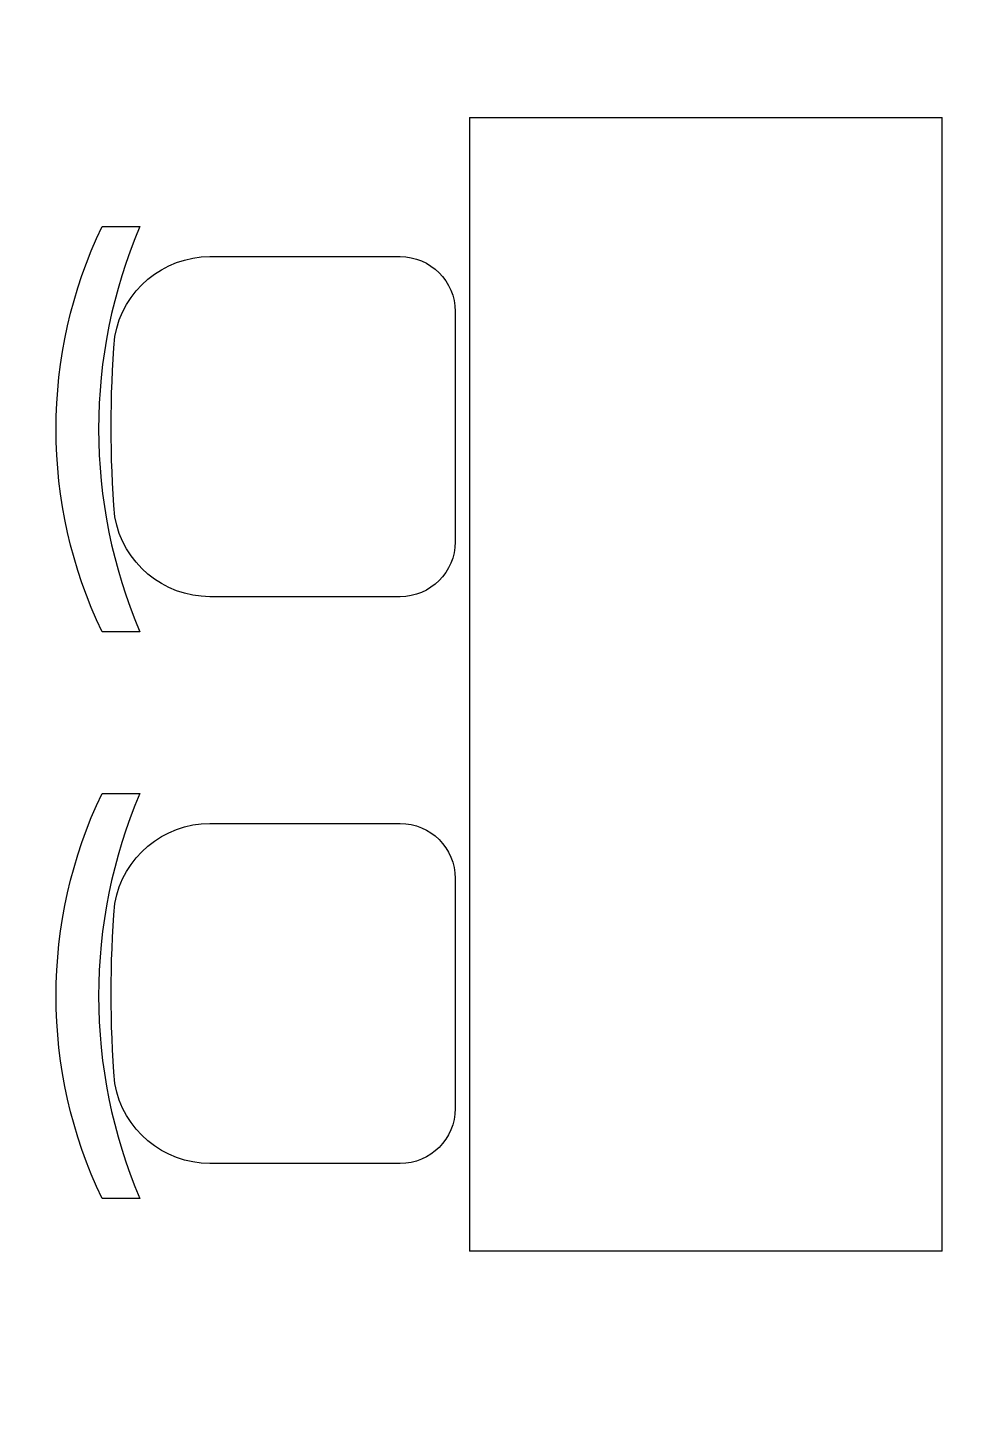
# Model space of a CAD drawing. Header units: millimetres. Extents: x 0 to 168960, y -92093 to 443706.
# Drawn here: x 62434 to 63425, y 314245 to 315717 of the extents above; entities that cross this region are included whole.
import ezdxf
from ezdxf.enums import TextEntityAlignment as Align

# ---------------------------------------------------------------- set-up
doc = ezdxf.new("R2018")
doc.units = ezdxf.units.MM
for name, color, linetype, lineweight in [('_0', 7, 'Continuous', 15), ('АР_Названия помещений', 124, 'Continuous', 5), ('АР_Номер помещения', 1, 'Continuous', 25), ('АР_Помещения_площадь', 19, 'Continuous', 9)]:
    doc.layers.add(name, color=color, linetype=linetype, lineweight=lineweight)
doc.styles.add('ISOCPEUR', font='isocpeur.ttf', dxfattribs={"height": 175})
doc.styles.get("Standard").update_dxf_attribs({"font": 'arial.ttf'})

# ---------------------------------------------------------------- blocks, each defined once
blk = doc.blocks.new('*U362')
at = {"color": 8, "style": 'ISOCPEUR', "width": 0.7, "flags": 1}
blk.add_attdef('КАТЕГОРИЯ', (-499.2, -2092.2), '', height=250, dxfattribs=at)
at = {"layer": 'АР_Номер помещения', "color": 8, "style": 'ISOCPEUR', "width": 0.7}
blk.add_attdef('НОМЕР_ПОМЕЩЕНИЯ', text='', height=300, dxfattribs=at).set_placement((-17564.9, 2858.2), align=Align.MIDDLE_CENTER)
at = {"layer": 'АР_Помещения_площадь', "color": 8, "style": 'ISOCPEUR', "width": 0.7}
blk.add_attdef('ПЛОЩАДЬ_ПОМЕЩЕНИЯ', text='', height=200, dxfattribs=at).set_placement((-1475.6, 2342.5), align=Align.MIDDLE_RIGHT)
at = {"layer": 'АР_Помещения_площадь', "color": 8, "lineweight": 30, "width": 0.7, "flags": 104}
blk.add_attdef('ИМЯ_ПОМЕЩЕНИЯ', text='', height=100, dxfattribs=at).set_placement((157.6, 1217.1), align=Align.MIDDLE_CENTER)
blk = doc.blocks.new('*U370')
at = {"color": 8, "style": 'ISOCPEUR', "width": 0.7, "flags": 1}
blk.add_attdef('КАТЕГОРИЯ', (-499.2, -2092.2), '', height=250, dxfattribs=at)
at = {"layer": 'АР_Номер помещения', "color": 8, "style": 'ISOCPEUR', "width": 0.7}
blk.add_attdef('НОМЕР_ПОМЕЩЕНИЯ', text='', height=300, dxfattribs=at).set_placement((-21611.6, 4249.2), align=Align.MIDDLE_CENTER)
at = {"layer": 'АР_Помещения_площадь', "color": 8, "style": 'ISOCPEUR', "width": 0.7}
blk.add_attdef('ПЛОЩАДЬ_ПОМЕЩЕНИЯ', text='', height=200, dxfattribs=at).set_placement((-21288, 5858.8), align=Align.MIDDLE_RIGHT)
at = {"layer": 'АР_Помещения_площадь', "color": 8, "lineweight": 30, "width": 0.7, "flags": 104}
blk.add_attdef('ИМЯ_ПОМЕЩЕНИЯ', text='', height=100, dxfattribs=at).set_placement((157.6, 1217.1), align=Align.MIDDLE_CENTER)
blk = doc.blocks.new('Стул парты')
at = {"color": 8}
for points in [[(-95.3, -360, -0.36493), (-180, -259.4), (-180, -58.2, -0.414078), (-121.8, 0), (121.8, 0, -0.414078), (180, -58.2), (180, -259.4, -0.36493), (95.3, -360, -0.041656)], [(-211.8, -333.5, 0.203875), (217.1, -333.5), (217.1, -373.5, -0.227009), (-211.8, -373.5)]]:
    blk.add_lwpolyline(points, format="xyb", close=True, dxfattribs=at)

msp = doc.modelspace()

# ---------------------------------------------------------------- linework, layer by layer
at = {"layer": '_0'}
for p, q in [((62901.431, 315621.796), (62901.431, 314421.796)), ((62901.431, 315621.796), (63401.431, 315621.796)), ((63401.431, 314421.796), (63401.431, 315621.796)), ((63401.431, 314421.796), (62901.431, 314421.796))]:
    msp.add_line(p, q, dxfattribs=at)

# ---------------------------------------------------------------- block references
ref = msp.add_blockref('*U370', (75328.426, 311412.67), dxfattribs=at)
lines = msp.add_mtext('\\W0.8000;Санузлы для мальчиков основной и старшей\\Pшколы', dxfattribs={"layer": 'АР_Названия помещений', "color": 8, "insert": (54841.092, 321948.557), "char_height": 2433.38712, "width": 1779.62855, "attachment_point": 1})
ref.add_attrib('ИМЯ_ПОМЕЩЕНИЯ', '', (54841.092, 321948.557), dxfattribs={"flags": 104}).embed_mtext(lines)
ref = msp.add_blockref('*U362', (49645.182, 311704.592), dxfattribs=at)
lines = msp.add_mtext('\\W0.8000;Кабинет информатики и информационных\\Pтехнологий с возможностью деления\\Pтрансформируемой перегородкой на два\\Pпомещения', dxfattribs={"layer": 'АР_Названия помещений', "color": 8, "insert": (33695.117, 321446.171), "char_height": 6603.18335, "width": 1779.62855, "attachment_point": 1})
ref.add_attrib('ИМЯ_ПОМЕЩЕНИЯ', '', (33695.117, 321446.171), dxfattribs={"flags": 104}).embed_mtext(lines)
at = {"layer": '_0', "rotation": 270}
for p in [(62886.36, 315294.692), (62886.36, 314694.692)]:
    msp.add_blockref('Стул парты', p, dxfattribs=at)

doc.saveas('drawing.dxf')
